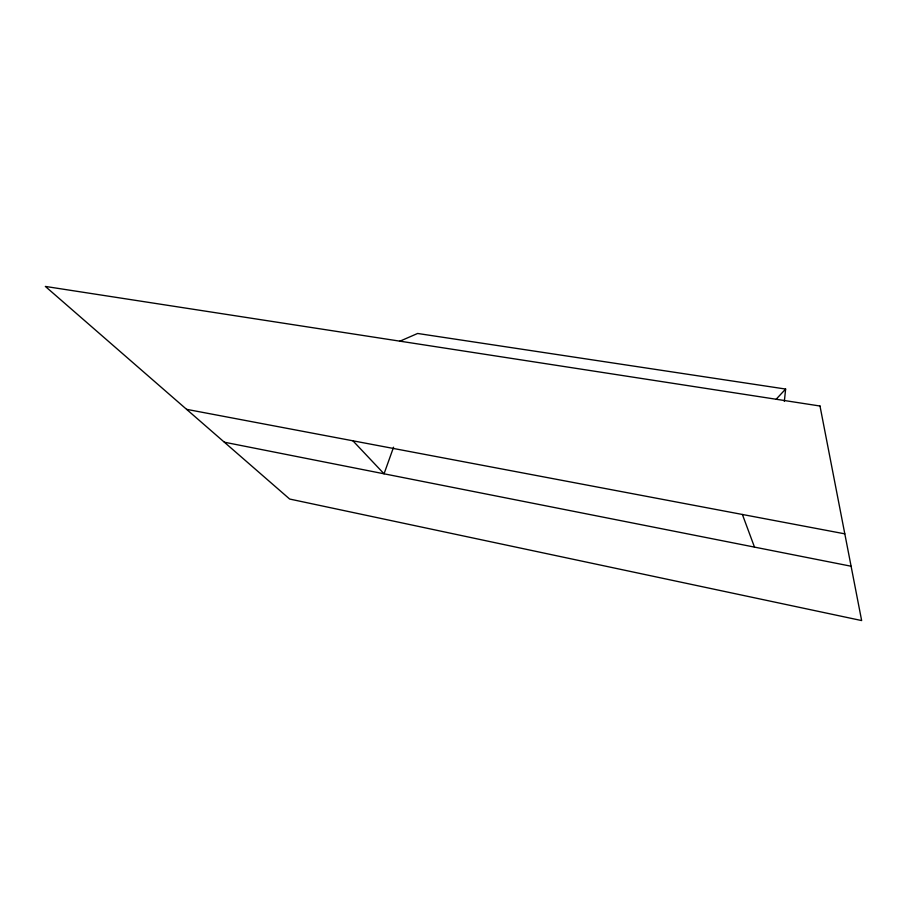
<?xml version="1.0" encoding="UTF-8"?>
<svg xmlns="http://www.w3.org/2000/svg" width="907" height="907" viewBox="0 0 907 907"><rect width="100%" height="100%" fill="white"/><g stroke="black" fill="none" stroke-linecap="round" stroke-linejoin="round"><path stroke-width="1.36" d="M784.34 401.427L785.632 389.058L417.628 333.47L399.545 341.349M393.57 447.196L384.046 473.805L352.914 440.802M776.233 399.148L785.632 389.058M186.593 409.34L844.814 533.849M224.346 442.197L851.095 566.229M742.391 514.473L754.488 547.102M819.996 406.019L45.35 286.431L289.662 499.043L861.65 620.569L819.996 406.019"/></g></svg>
